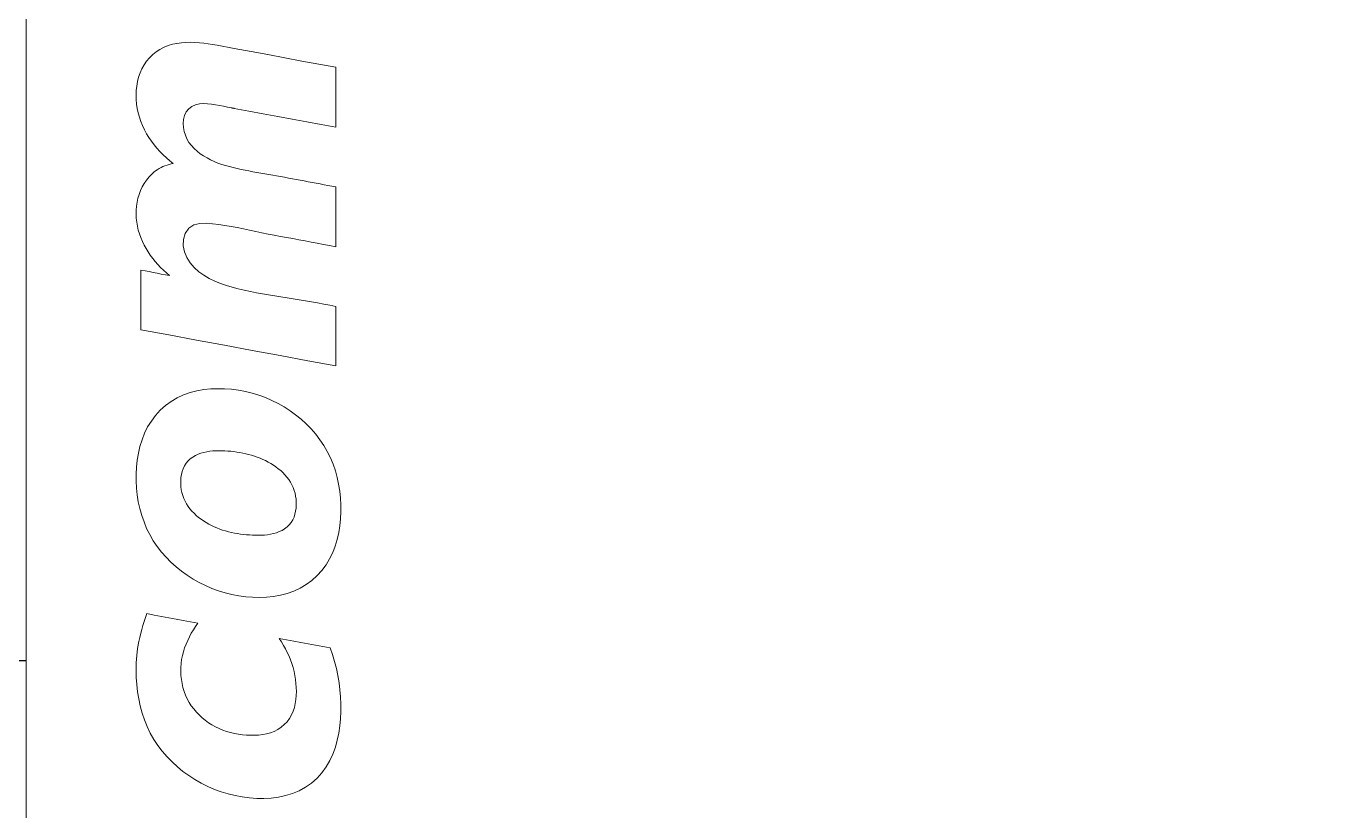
# Model space of a CAD drawing. Header units: millimetres. Extents: x 37984 to 70752, y 14140 to 37584.
# Drawn here: x 45921.04 to 45932.95, y 32610.54 to 32617.67 of the extents above; entities that cross this region are included whole.
import ezdxf

# ---------------------------------------------------------------- set-up
doc = ezdxf.new("R2010")
doc.units = ezdxf.units.MM
doc.set_wipeout_variables(frame=1)
doc.layers.add('000-PI-Oprema', color=30, linetype='Continuous', lineweight=5)
doc.layers.add('004-PI-DIN Šina', color=3, linetype='Continuous')

# ---------------------------------------------------------------- blocks, each defined once
blk = doc.blocks.new('*U1044')
at = {"layer": '004-PI-DIN Šina'}
blk.add_lwpolyline([(0, -12.5), (290, -12.5)], dxfattribs=at)
blk = doc.blocks.new('F60-47290126')
blk.add_wipeout([(46615.131, 36167.854), (46650.831, 36167.854), (46650.831, 36078.354), (46615.131, 36078.354)]).dxf.layer = '000-PI-Oprema'
at = {"layer": '000-PI-Oprema'}
for p, q in [((46615.131, 36101.825), (46615.131, 36144.384)), ((46616.282, 36116.117), (46616.314, 36116.142)), ((46616.314, 36116.142), (46616.348, 36116.164)), ((46616.348, 36116.164), (46616.385, 36116.183)), ((46616.385, 36116.183), (46616.423, 36116.198)), ((46616.423, 36116.198), (46616.462, 36116.21)), ((46616.462, 36116.21), (46616.502, 36116.219)), ((46616.502, 36116.219), (46616.543, 36116.225)), ((46616.543, 36116.225), (46616.583, 36116.228)), ((46616.583, 36116.228), (46616.624, 36116.229)), ((46616.624, 36116.229), (46616.665, 36116.228)), ((46616.665, 36116.228), (46616.706, 36116.225)), ((46616.706, 36116.225), (46616.746, 36116.22)), ((46616.746, 36116.22), (46616.787, 36116.215)), ((46616.787, 36116.215), (46616.827, 36116.209)), ((46616.827, 36116.209), (46616.868, 36116.202)), ((46616.868, 36116.202), (46617.022, 36116.173)), ((46616.868, 36116.202), (46616.868, 36116.202)), ((46617.022, 36116.173), (46617.176, 36116.144)), ((46617.176, 36116.144), (46617.33, 36116.116)), ((46616.183, 36115.987), (46616.203, 36116.023)), ((46616.203, 36116.023), (46616.226, 36116.057)), ((46616.226, 36116.057), (46616.252, 36116.088)), ((46616.252, 36116.088), (46616.282, 36116.117)), ((46617.33, 36116.116), (46617.485, 36116.087)), ((46617.485, 36116.087), (46617.639, 36116.058)), ((46617.639, 36116.058), (46617.793, 36116.03)), ((46617.793, 36116.03), (46617.947, 36116.001)), ((46616.144, 36115.871), (46616.154, 36115.911)), ((46616.154, 36115.911), (46616.167, 36115.95)), ((46616.167, 36115.95), (46616.183, 36115.987)), ((46617.947, 36116.001), (46617.947, 36115.923)), ((46617.947, 36116.001), (46617.947, 36116.001)), ((46617.947, 36115.923), (46617.947, 36115.845)), ((46616.132, 36115.749), (46616.133, 36115.79)), ((46616.133, 36115.79), (46616.137, 36115.83)), ((46616.137, 36115.83), (46616.144, 36115.871)), ((46617.947, 36115.845), (46617.947, 36115.768)), ((46616.133, 36115.708), (46616.132, 36115.749)), ((46616.136, 36115.667), (46616.133, 36115.708)), ((46616.142, 36115.626), (46616.136, 36115.667)), ((46616.708, 36115.668), (46616.672, 36115.66)), ((46616.745, 36115.671), (46616.708, 36115.668)), ((46616.781, 36115.669), (46616.745, 36115.671)), ((46616.818, 36115.665), (46616.781, 36115.669)), ((46616.854, 36115.66), (46616.818, 36115.665)), ((46617.947, 36115.768), (46617.947, 36115.69)), ((46617.947, 36115.69), (46617.947, 36115.612)), ((46616.15, 36115.587), (46616.142, 36115.626)), ((46616.161, 36115.547), (46616.15, 36115.587)), ((46616.174, 36115.508), (46616.161, 36115.547)), ((46616.57, 36115.562), (46616.561, 36115.526)), ((46616.586, 36115.595), (46616.57, 36115.562)), ((46616.61, 36115.623), (46616.586, 36115.595)), ((46616.639, 36115.645), (46616.61, 36115.623)), ((46616.672, 36115.66), (46616.639, 36115.645)), ((46616.891, 36115.653), (46616.854, 36115.66)), ((46616.927, 36115.646), (46616.891, 36115.653)), ((46616.963, 36115.639), (46616.927, 36115.646)), ((46616.999, 36115.631), (46616.963, 36115.639)), ((46617.003, 36115.631), (46616.999, 36115.631)), ((46616.999, 36115.631), (46616.999, 36115.631)), ((46617.006, 36115.63), (46617.003, 36115.631)), ((46617.009, 36115.629), (46617.006, 36115.63)), ((46617.013, 36115.629), (46617.009, 36115.629)), ((46617.016, 36115.628), (46617.013, 36115.629)), ((46617.019, 36115.628), (46617.016, 36115.628)), ((46617.023, 36115.627), (46617.019, 36115.628)), ((46617.155, 36115.602), (46617.023, 36115.627)), ((46617.023, 36115.627), (46617.023, 36115.627)), ((46617.287, 36115.578), (46617.155, 36115.602)), ((46617.419, 36115.554), (46617.287, 36115.578)), ((46617.551, 36115.529), (46617.419, 36115.554)), ((46617.947, 36115.612), (46617.947, 36115.534)), ((46616.189, 36115.47), (46616.174, 36115.508)), ((46616.206, 36115.433), (46616.189, 36115.47)), ((46616.226, 36115.397), (46616.206, 36115.433)), ((46616.561, 36115.526), (46616.559, 36115.49)), ((46616.559, 36115.49), (46616.562, 36115.453)), ((46616.562, 36115.453), (46616.568, 36115.417)), ((46617.683, 36115.505), (46617.551, 36115.529)), ((46617.815, 36115.481), (46617.683, 36115.505)), ((46617.947, 36115.456), (46617.815, 36115.481)), ((46617.947, 36115.534), (46617.947, 36115.456)), ((46617.947, 36115.456), (46617.947, 36115.456)), ((46616.247, 36115.362), (46616.226, 36115.397)), ((46616.27, 36115.329), (46616.247, 36115.362)), ((46616.294, 36115.296), (46616.27, 36115.329)), ((46616.568, 36115.417), (46616.579, 36115.382)), ((46616.579, 36115.382), (46616.593, 36115.349)), ((46616.593, 36115.349), (46616.612, 36115.317)), ((46616.612, 36115.317), (46616.634, 36115.288)), ((46616.32, 36115.265), (46616.294, 36115.296)), ((46616.348, 36115.235), (46616.32, 36115.265)), ((46616.377, 36115.206), (46616.348, 36115.235)), ((46616.406, 36115.178), (46616.377, 36115.206)), ((46616.634, 36115.288), (46616.659, 36115.261)), ((46616.659, 36115.261), (46616.686, 36115.237)), ((46616.686, 36115.237), (46616.715, 36115.214)), ((46616.715, 36115.214), (46616.745, 36115.194)), ((46616.745, 36115.194), (46616.776, 36115.176)), ((46616.308, 36115.058), (46616.324, 36115.069)), ((46616.324, 36115.069), (46616.341, 36115.079)), ((46616.341, 36115.079), (46616.358, 36115.089)), ((46616.358, 36115.089), (46616.375, 36115.097)), ((46616.375, 36115.097), (46616.393, 36115.105)), ((46616.393, 36115.105), (46616.412, 36115.112)), ((46616.437, 36115.151), (46616.406, 36115.178)), ((46616.412, 36115.112), (46616.431, 36115.117)), ((46616.431, 36115.117), (46616.45, 36115.122)), ((46616.469, 36115.126), (46616.437, 36115.151)), ((46616.45, 36115.122), (46616.469, 36115.126)), ((46616.469, 36115.126), (46616.469, 36115.126)), ((46616.776, 36115.176), (46616.808, 36115.159)), ((46616.808, 36115.159), (46616.841, 36115.144)), ((46616.841, 36115.144), (46616.875, 36115.13)), ((46616.875, 36115.13), (46616.91, 36115.118)), ((46616.91, 36115.118), (46616.944, 36115.107)), ((46616.944, 36115.107), (46616.979, 36115.097)), ((46616.979, 36115.097), (46617.015, 36115.088)), ((46617.015, 36115.088), (46617.05, 36115.08)), ((46617.05, 36115.08), (46617.086, 36115.072)), ((46617.086, 36115.072), (46617.122, 36115.065)), ((46617.122, 36115.065), (46617.157, 36115.058)), ((46616.205, 36114.945), (46616.226, 36114.975)), ((46616.226, 36114.975), (46616.238, 36114.99)), ((46616.226, 36114.975), (46616.226, 36114.975)), ((46616.238, 36114.99), (46616.251, 36115.005)), ((46616.251, 36115.005), (46616.264, 36115.02)), ((46616.264, 36115.02), (46616.278, 36115.033)), ((46616.278, 36115.033), (46616.293, 36115.046)), ((46616.293, 36115.046), (46616.308, 36115.058)), ((46617.157, 36115.058), (46617.193, 36115.051)), ((46617.193, 36115.051), (46617.229, 36115.044)), ((46617.229, 36115.044), (46617.265, 36115.038)), ((46617.265, 36115.038), (46617.301, 36115.032)), ((46617.301, 36115.032), (46617.337, 36115.026)), ((46617.337, 36115.026), (46617.373, 36115.019)), ((46617.373, 36115.019), (46617.409, 36115.013)), ((46617.409, 36115.013), (46617.445, 36115.007)), ((46617.445, 36115.007), (46617.481, 36115)), ((46617.481, 36115), (46617.517, 36114.993)), ((46617.517, 36114.993), (46617.553, 36114.987)), ((46617.553, 36114.987), (46617.588, 36114.98)), ((46617.588, 36114.98), (46617.624, 36114.973)), ((46617.624, 36114.973), (46617.66, 36114.967)), ((46617.66, 36114.967), (46617.696, 36114.96)), ((46617.696, 36114.96), (46617.732, 36114.953)), ((46617.732, 36114.953), (46617.768, 36114.947)), ((46617.768, 36114.947), (46617.804, 36114.94)), ((46616.148, 36114.81), (46616.158, 36114.845)), ((46616.158, 36114.845), (46616.171, 36114.88)), ((46616.171, 36114.88), (46616.187, 36114.913)), ((46616.187, 36114.913), (46616.205, 36114.945)), ((46617.804, 36114.94), (46617.84, 36114.933)), ((46617.84, 36114.933), (46617.875, 36114.926)), ((46617.875, 36114.926), (46617.911, 36114.92)), ((46617.911, 36114.92), (46617.947, 36114.913)), ((46617.947, 36114.913), (46617.947, 36114.835)), ((46617.947, 36114.913), (46617.947, 36114.913)), ((46617.947, 36114.835), (46617.947, 36114.757)), ((46616.132, 36114.702), (46616.135, 36114.738)), ((46616.135, 36114.738), (46616.14, 36114.774)), ((46616.14, 36114.774), (46616.148, 36114.81)), ((46617.947, 36114.757), (46617.947, 36114.68)), ((46616.132, 36114.665), (46616.132, 36114.702)), ((46616.133, 36114.628), (46616.132, 36114.665)), ((46616.137, 36114.592), (46616.133, 36114.628)), ((46616.143, 36114.556), (46616.137, 36114.592)), ((46617.947, 36114.68), (46617.947, 36114.602)), ((46617.947, 36114.602), (46617.947, 36114.524)), ((46616.151, 36114.52), (46616.143, 36114.556)), ((46616.162, 36114.485), (46616.151, 36114.52)), ((46616.174, 36114.451), (46616.162, 36114.485)), ((46616.576, 36114.49), (46616.561, 36114.435)), ((46616.609, 36114.536), (46616.576, 36114.49)), ((46616.657, 36114.567), (46616.609, 36114.536)), ((46616.712, 36114.581), (46616.657, 36114.567)), ((46616.769, 36114.582), (46616.712, 36114.581)), ((46616.826, 36114.577), (46616.769, 36114.582)), ((46616.882, 36114.57), (46616.826, 36114.577)), ((46616.939, 36114.562), (46616.882, 36114.57)), ((46616.995, 36114.552), (46616.939, 36114.562)), ((46617.051, 36114.542), (46616.995, 36114.552)), ((46617.107, 36114.531), (46617.051, 36114.542)), ((46617.163, 36114.519), (46617.107, 36114.531)), ((46617.219, 36114.507), (46617.163, 36114.519)), ((46617.275, 36114.496), (46617.219, 36114.507)), ((46617.331, 36114.484), (46617.275, 36114.496)), ((46617.387, 36114.474), (46617.331, 36114.484)), ((46617.443, 36114.463), (46617.387, 36114.474)), ((46617.947, 36114.524), (46617.947, 36114.446)), ((46616.188, 36114.417), (46616.174, 36114.451)), ((46616.204, 36114.384), (46616.188, 36114.417)), ((46616.221, 36114.352), (46616.204, 36114.384)), ((46616.24, 36114.321), (46616.221, 36114.352)), ((46616.561, 36114.435), (46616.56, 36114.378)), ((46616.56, 36114.378), (46616.571, 36114.322)), ((46617.499, 36114.453), (46617.443, 36114.463)), ((46617.555, 36114.442), (46617.499, 36114.453)), ((46617.611, 36114.432), (46617.555, 36114.442)), ((46617.667, 36114.421), (46617.611, 36114.432)), ((46617.723, 36114.411), (46617.667, 36114.421)), ((46617.779, 36114.4), (46617.723, 36114.411)), ((46617.835, 36114.39), (46617.779, 36114.4)), ((46617.891, 36114.379), (46617.835, 36114.39)), ((46617.947, 36114.369), (46617.891, 36114.379)), ((46617.947, 36114.446), (46617.947, 36114.369)), ((46617.947, 36114.369), (46617.947, 36114.369)), ((46616.26, 36114.291), (46616.24, 36114.321)), ((46616.282, 36114.262), (46616.26, 36114.291)), ((46616.305, 36114.234), (46616.282, 36114.262)), ((46616.329, 36114.207), (46616.305, 36114.234)), ((46616.571, 36114.322), (46616.592, 36114.27)), ((46616.592, 36114.27), (46616.622, 36114.222)), ((46616.175, 36114.156), (46616.212, 36114.149)), ((46616.175, 36114.078), (46616.175, 36114.156)), ((46616.175, 36114.156), (46616.175, 36114.156)), ((46616.212, 36114.149), (46616.249, 36114.142)), ((46616.249, 36114.142), (46616.286, 36114.134)), ((46616.286, 36114.134), (46616.323, 36114.127)), ((46616.323, 36114.127), (46616.36, 36114.12)), ((46616.354, 36114.18), (46616.329, 36114.207)), ((46616.38, 36114.154), (46616.354, 36114.18)), ((46616.36, 36114.12), (46616.397, 36114.113)), ((46616.407, 36114.13), (46616.38, 36114.154)), ((46616.397, 36114.113), (46616.434, 36114.106)), ((46616.434, 36114.106), (46616.407, 36114.13)), ((46616.622, 36114.222), (46616.659, 36114.179)), ((46616.659, 36114.179), (46616.702, 36114.141)), ((46616.702, 36114.141), (46616.747, 36114.109)), ((46616.175, 36114.001), (46616.175, 36114.078)), ((46616.175, 36113.923), (46616.175, 36114.001)), ((46616.434, 36114.106), (46616.434, 36114.106)), ((46616.747, 36114.109), (46616.796, 36114.08)), ((46616.796, 36114.08), (46616.847, 36114.055)), ((46616.847, 36114.055), (46616.9, 36114.034)), ((46616.9, 36114.034), (46616.953, 36114.016)), ((46616.953, 36114.016), (46617.006, 36114)), ((46617.006, 36114), (46617.06, 36113.985)), ((46616.175, 36113.845), (46616.175, 36113.923)), ((46617.06, 36113.985), (46617.115, 36113.972)), ((46617.115, 36113.972), (46617.17, 36113.96)), ((46617.17, 36113.96), (46617.225, 36113.949)), ((46617.225, 36113.949), (46617.28, 36113.939)), ((46617.28, 36113.939), (46617.336, 36113.93)), ((46617.336, 36113.93), (46617.392, 36113.921)), ((46617.392, 36113.921), (46617.448, 36113.912)), ((46617.448, 36113.912), (46617.504, 36113.904)), ((46617.504, 36113.904), (46617.559, 36113.895)), ((46617.559, 36113.895), (46617.615, 36113.886)), ((46617.615, 36113.886), (46617.671, 36113.877)), ((46617.671, 36113.877), (46617.726, 36113.867)), ((46616.175, 36113.768), (46616.175, 36113.845)), ((46616.175, 36113.69), (46616.175, 36113.768)), ((46617.726, 36113.867), (46617.781, 36113.857)), ((46617.781, 36113.857), (46617.837, 36113.846)), ((46617.837, 36113.846), (46617.892, 36113.836)), ((46617.892, 36113.836), (46617.947, 36113.825)), ((46617.947, 36113.825), (46617.947, 36113.748)), ((46617.947, 36113.825), (46617.947, 36113.825)), ((46616.175, 36113.613), (46616.175, 36113.69)), ((46617.947, 36113.748), (46617.947, 36113.671)), ((46617.947, 36113.671), (46617.947, 36113.593)), ((46616.428, 36113.566), (46616.175, 36113.613)), ((46616.175, 36113.613), (46616.175, 36113.613)), ((46616.681, 36113.519), (46616.428, 36113.566)), ((46616.934, 36113.472), (46616.681, 36113.519)), ((46617.947, 36113.593), (46617.947, 36113.516)), ((46617.187, 36113.425), (46616.934, 36113.472)), ((46617.441, 36113.378), (46617.187, 36113.425)), ((46617.947, 36113.516), (46617.947, 36113.438)), ((46617.947, 36113.438), (46617.947, 36113.361)), ((46617.694, 36113.331), (46617.441, 36113.378)), ((46617.947, 36113.284), (46617.694, 36113.331)), ((46617.947, 36113.361), (46617.947, 36113.284)), ((46617.947, 36113.284), (46617.947, 36113.284)), ((46616.562, 36113.02), (46616.622, 36113.041)), ((46616.622, 36113.041), (46616.684, 36113.057)), ((46616.684, 36113.057), (46616.746, 36113.068)), ((46616.746, 36113.068), (46616.81, 36113.075)), ((46616.81, 36113.075), (46616.873, 36113.077)), ((46616.873, 36113.077), (46616.936, 36113.076)), ((46616.936, 36113.076), (46617, 36113.071)), ((46617, 36113.071), (46617.063, 36113.063)), ((46617.063, 36113.063), (46617.125, 36113.051)), ((46617.125, 36113.051), (46617.187, 36113.036)), ((46616.351, 36112.88), (46616.399, 36112.923)), ((46616.399, 36112.923), (46616.45, 36112.96)), ((46616.45, 36112.96), (46616.505, 36112.993)), ((46616.505, 36112.993), (46616.562, 36113.02)), ((46617.187, 36113.036), (46617.248, 36113.017)), ((46617.248, 36113.017), (46617.307, 36112.996)), ((46617.307, 36112.996), (46617.365, 36112.97)), ((46617.365, 36112.97), (46617.422, 36112.942)), ((46617.422, 36112.942), (46617.477, 36112.911)), ((46616.27, 36112.782), (46616.308, 36112.833)), ((46616.308, 36112.833), (46616.351, 36112.88)), ((46617.477, 36112.911), (46617.531, 36112.876)), ((46617.531, 36112.876), (46617.582, 36112.839)), ((46617.582, 36112.839), (46617.631, 36112.799)), ((46616.208, 36112.672), (46616.236, 36112.729)), ((46616.236, 36112.729), (46616.27, 36112.782)), ((46617.631, 36112.799), (46617.678, 36112.757)), ((46617.678, 36112.757), (46617.723, 36112.711)), ((46617.723, 36112.711), (46617.764, 36112.664)), ((46616.166, 36112.552), (46616.185, 36112.613)), ((46616.185, 36112.613), (46616.208, 36112.672)), ((46617.764, 36112.664), (46617.803, 36112.613)), ((46617.803, 36112.613), (46617.838, 36112.561)), ((46616.141, 36112.427), (46616.152, 36112.49)), ((46616.152, 36112.49), (46616.166, 36112.552)), ((46616.646, 36112.454), (46616.624, 36112.438)), ((46616.67, 36112.469), (46616.646, 36112.454)), ((46616.694, 36112.48), (46616.67, 36112.469)), ((46616.72, 36112.49), (46616.694, 36112.48)), ((46616.746, 36112.497), (46616.72, 36112.49)), ((46616.773, 36112.503), (46616.746, 36112.497)), ((46616.801, 36112.507), (46616.773, 36112.503)), ((46616.828, 36112.51), (46616.801, 36112.507)), ((46616.855, 36112.511), (46616.828, 36112.51)), ((46616.883, 36112.512), (46616.855, 36112.511)), ((46616.91, 36112.512), (46616.883, 36112.512)), ((46616.938, 36112.511), (46616.91, 36112.512)), ((46616.965, 36112.509), (46616.938, 36112.511)), ((46616.993, 36112.507), (46616.965, 36112.509)), ((46617.02, 36112.504), (46616.993, 36112.507)), ((46617.047, 36112.5), (46617.02, 36112.504)), ((46617.074, 36112.496), (46617.047, 36112.5)), ((46617.101, 36112.491), (46617.074, 36112.496)), ((46617.128, 36112.485), (46617.101, 36112.491)), ((46617.154, 36112.479), (46617.128, 36112.485)), ((46617.181, 36112.472), (46617.154, 36112.479)), ((46617.207, 36112.463), (46617.181, 36112.472)), ((46617.233, 36112.454), (46617.207, 36112.463)), ((46617.259, 36112.445), (46617.233, 36112.454)), ((46617.284, 36112.434), (46617.259, 36112.445)), ((46617.838, 36112.561), (46617.87, 36112.506)), ((46617.87, 36112.506), (46617.898, 36112.448)), ((46617.898, 36112.448), (46617.898, 36112.448)), ((46617.898, 36112.448), (46617.922, 36112.39)), ((46616.132, 36112.3), (46616.135, 36112.364)), ((46616.135, 36112.364), (46616.141, 36112.427)), ((46616.559, 36112.349), (46616.55, 36112.323)), ((46616.571, 36112.374), (46616.559, 36112.349)), ((46616.586, 36112.398), (46616.571, 36112.374)), ((46616.604, 36112.419), (46616.586, 36112.398)), ((46616.624, 36112.438), (46616.604, 36112.419)), ((46616.624, 36112.438), (46616.624, 36112.438)), ((46617.309, 36112.422), (46617.284, 36112.434)), ((46617.333, 36112.409), (46617.309, 36112.422)), ((46617.357, 36112.396), (46617.333, 36112.409)), ((46617.38, 36112.381), (46617.357, 36112.396)), ((46617.402, 36112.366), (46617.38, 36112.381)), ((46617.424, 36112.349), (46617.402, 36112.366)), ((46617.446, 36112.331), (46617.424, 36112.349)), ((46617.466, 36112.313), (46617.446, 36112.331)), ((46617.922, 36112.39), (46617.943, 36112.33)), ((46617.943, 36112.33), (46617.959, 36112.269)), ((46616.132, 36112.237), (46616.132, 36112.3)), ((46616.135, 36112.173), (46616.132, 36112.237)), ((46616.539, 36112.269), (46616.537, 36112.241)), ((46616.537, 36112.241), (46616.537, 36112.213)), ((46616.537, 36112.213), (46616.539, 36112.186)), ((46616.543, 36112.296), (46616.539, 36112.269)), ((46616.55, 36112.323), (46616.543, 36112.296)), ((46617.485, 36112.293), (46617.466, 36112.313)), ((46617.503, 36112.272), (46617.485, 36112.293)), ((46617.519, 36112.25), (46617.503, 36112.272)), ((46617.535, 36112.227), (46617.519, 36112.25)), ((46617.548, 36112.203), (46617.535, 36112.227)), ((46617.959, 36112.269), (46617.973, 36112.208)), ((46617.973, 36112.208), (46617.983, 36112.145)), ((46616.142, 36112.11), (46616.135, 36112.173)), ((46616.151, 36112.048), (46616.142, 36112.11)), ((46616.539, 36112.186), (46616.542, 36112.158)), ((46616.542, 36112.158), (46616.548, 36112.131)), ((46616.548, 36112.131), (46616.555, 36112.104)), ((46616.555, 36112.104), (46616.565, 36112.078)), ((46617.56, 36112.178), (46617.548, 36112.203)), ((46617.569, 36112.152), (46617.56, 36112.178)), ((46617.577, 36112.126), (46617.569, 36112.152)), ((46617.582, 36112.099), (46617.577, 36112.126)), ((46617.586, 36112.072), (46617.582, 36112.099)), ((46617.983, 36112.145), (46617.989, 36112.082)), ((46616.165, 36111.986), (46616.151, 36112.048)), ((46616.182, 36111.924), (46616.165, 36111.986)), ((46616.565, 36112.078), (46616.576, 36112.053)), ((46616.576, 36112.053), (46616.589, 36112.029)), ((46616.589, 36112.029), (46616.604, 36112.006)), ((46616.604, 36112.006), (46616.621, 36111.983)), ((46616.621, 36111.983), (46616.639, 36111.962)), ((46617.582, 36111.962), (46617.586, 36111.989)), ((46617.588, 36112.044), (46617.586, 36112.072)), ((46617.586, 36111.989), (46617.588, 36112.017)), ((46617.588, 36112.017), (46617.588, 36112.044)), ((46617.989, 36112.082), (46617.993, 36112.019)), ((46617.993, 36112.019), (46617.993, 36111.956)), ((46616.203, 36111.864), (46616.182, 36111.924)), ((46616.227, 36111.806), (46616.203, 36111.864)), ((46616.639, 36111.962), (46616.658, 36111.943)), ((46616.658, 36111.943), (46616.678, 36111.924)), ((46616.678, 36111.924), (46616.699, 36111.906)), ((46616.699, 36111.906), (46616.722, 36111.889)), ((46616.722, 36111.889), (46616.744, 36111.874)), ((46616.744, 36111.874), (46616.768, 36111.859)), ((46616.768, 36111.859), (46616.792, 36111.845)), ((46617.524, 36111.839), (46617.541, 36111.86)), ((46617.541, 36111.86), (46617.555, 36111.884)), ((46617.555, 36111.884), (46617.567, 36111.909)), ((46617.567, 36111.909), (46617.576, 36111.935)), ((46617.576, 36111.935), (46617.582, 36111.962)), ((46617.99, 36111.893), (46617.984, 36111.83)), ((46617.993, 36111.956), (46617.99, 36111.893)), ((46616.227, 36111.806), (46616.227, 36111.806)), ((46616.255, 36111.749), (46616.227, 36111.806)), ((46616.287, 36111.693), (46616.255, 36111.749)), ((46616.792, 36111.845), (46616.816, 36111.832)), ((46616.816, 36111.832), (46616.841, 36111.821)), ((46616.841, 36111.821), (46616.866, 36111.81)), ((46616.866, 36111.81), (46616.892, 36111.8)), ((46616.892, 36111.8), (46616.918, 36111.791)), ((46616.918, 36111.791), (46616.944, 36111.783)), ((46616.944, 36111.783), (46616.971, 36111.775)), ((46616.971, 36111.775), (46616.998, 36111.769)), ((46616.998, 36111.769), (46617.025, 36111.763)), ((46617.025, 36111.763), (46617.052, 36111.758)), ((46617.052, 36111.758), (46617.079, 36111.754)), ((46617.079, 36111.754), (46617.107, 36111.751)), ((46617.107, 36111.751), (46617.134, 36111.748)), ((46617.134, 36111.748), (46617.162, 36111.746)), ((46617.162, 36111.746), (46617.189, 36111.744)), ((46617.189, 36111.744), (46617.217, 36111.744)), ((46617.217, 36111.744), (46617.245, 36111.743)), ((46617.245, 36111.743), (46617.272, 36111.744)), ((46617.245, 36111.743), (46617.245, 36111.743)), ((46617.272, 36111.744), (46617.3, 36111.745)), ((46617.3, 36111.745), (46617.327, 36111.748)), ((46617.327, 36111.748), (46617.354, 36111.753)), ((46617.354, 36111.753), (46617.381, 36111.759)), ((46617.381, 36111.759), (46617.408, 36111.766)), ((46617.408, 36111.766), (46617.433, 36111.776)), ((46617.433, 36111.776), (46617.458, 36111.788)), ((46617.458, 36111.788), (46617.482, 36111.803)), ((46617.482, 36111.803), (46617.504, 36111.82)), ((46617.504, 36111.82), (46617.524, 36111.839)), ((46617.974, 36111.767), (46617.961, 36111.705)), ((46617.984, 36111.83), (46617.974, 36111.767)), ((46616.322, 36111.641), (46616.287, 36111.693)), ((46616.361, 36111.59), (46616.322, 36111.641)), ((46617.942, 36111.645), (46617.919, 36111.586)), ((46617.961, 36111.705), (46617.942, 36111.645)), ((46616.403, 36111.543), (46616.361, 36111.59)), ((46616.447, 36111.497), (46616.403, 36111.543)), ((46616.494, 36111.455), (46616.447, 36111.497)), ((46617.891, 36111.529), (46617.858, 36111.474)), ((46617.919, 36111.586), (46617.891, 36111.529)), ((46616.544, 36111.416), (46616.494, 36111.455)), ((46616.596, 36111.379), (46616.544, 36111.416)), ((46616.649, 36111.345), (46616.596, 36111.379)), ((46617.777, 36111.376), (46617.729, 36111.333)), ((46617.819, 36111.423), (46617.777, 36111.376)), ((46617.858, 36111.474), (46617.819, 36111.423)), ((46616.705, 36111.313), (46616.649, 36111.345)), ((46616.761, 36111.285), (46616.705, 36111.313)), ((46616.82, 36111.26), (46616.761, 36111.285)), ((46616.879, 36111.238), (46616.82, 36111.26)), ((46617.624, 36111.263), (46617.566, 36111.236)), ((46617.678, 36111.295), (46617.624, 36111.263)), ((46617.729, 36111.333), (46617.678, 36111.295)), ((46616.94, 36111.219), (46616.879, 36111.238)), ((46617.002, 36111.204), (46616.94, 36111.219)), ((46617.064, 36111.192), (46617.002, 36111.204)), ((46617.128, 36111.184), (46617.064, 36111.192)), ((46617.191, 36111.179), (46617.128, 36111.184)), ((46617.255, 36111.177), (46617.191, 36111.179)), ((46617.318, 36111.18), (46617.255, 36111.177)), ((46617.382, 36111.187), (46617.318, 36111.18)), ((46617.444, 36111.198), (46617.382, 36111.187)), ((46617.506, 36111.214), (46617.444, 36111.198)), ((46617.566, 36111.236), (46617.506, 36111.214)), ((46616.217, 36110.994), (46616.23, 36111.03)), ((46616.23, 36111.03), (46616.296, 36111.017)), ((46616.23, 36111.03), (46616.23, 36111.03)), ((46616.296, 36111.017), (46616.362, 36111.005)), ((46616.182, 36110.887), (46616.193, 36110.923)), ((46616.193, 36110.923), (46616.204, 36110.959)), ((46616.204, 36110.959), (46616.217, 36110.994)), ((46616.362, 36111.005), (46616.428, 36110.993)), ((46616.428, 36110.993), (46616.494, 36110.98)), ((46616.494, 36110.98), (46616.56, 36110.968)), ((46616.56, 36110.968), (46616.626, 36110.956)), ((46616.626, 36110.956), (46616.692, 36110.944)), ((46616.671, 36110.913), (46616.652, 36110.882)), ((46616.692, 36110.944), (46616.671, 36110.913)), ((46616.692, 36110.944), (46616.692, 36110.944)), ((46616.145, 36110.713), (46616.157, 36110.777)), ((46616.157, 36110.777), (46616.164, 36110.814)), ((46616.157, 36110.777), (46616.157, 36110.777)), ((46616.164, 36110.814), (46616.173, 36110.851)), ((46616.173, 36110.851), (46616.182, 36110.887)), ((46616.6, 36110.786), (46616.585, 36110.752)), ((46616.616, 36110.819), (46616.6, 36110.786)), ((46616.633, 36110.851), (46616.616, 36110.819)), ((46616.652, 36110.882), (46616.633, 36110.851)), ((46617.432, 36110.803), (46617.498, 36110.791)), ((46617.452, 36110.773), (46617.432, 36110.803)), ((46617.432, 36110.803), (46617.432, 36110.803)), ((46617.498, 36110.791), (46617.564, 36110.779)), ((46617.564, 36110.779), (46617.63, 36110.768)), ((46616.138, 36110.648), (46616.145, 36110.713)), ((46616.561, 36110.683), (46616.552, 36110.648)), ((46616.572, 36110.718), (46616.561, 36110.683)), ((46616.585, 36110.752), (46616.572, 36110.718)), ((46617.472, 36110.741), (46617.452, 36110.773)), ((46617.49, 36110.709), (46617.472, 36110.741)), ((46617.506, 36110.677), (46617.49, 36110.709)), ((46617.522, 36110.643), (46617.506, 36110.677)), ((46617.63, 36110.768), (46617.697, 36110.756)), ((46617.697, 36110.756), (46617.763, 36110.744)), ((46617.763, 36110.744), (46617.829, 36110.732)), ((46617.829, 36110.732), (46617.895, 36110.72)), ((46617.895, 36110.72), (46617.917, 36110.658)), ((46617.895, 36110.72), (46617.895, 36110.72)), ((46617.917, 36110.658), (46617.936, 36110.595)), ((46616.131, 36110.516), (46616.133, 36110.582)), ((46616.133, 36110.582), (46616.138, 36110.648)), ((46616.54, 36110.576), (46616.537, 36110.539)), ((46616.537, 36110.539), (46616.537, 36110.503)), ((46616.545, 36110.612), (46616.54, 36110.576)), ((46616.552, 36110.648), (46616.545, 36110.612)), ((46617.535, 36110.609), (46617.522, 36110.643)), ((46617.548, 36110.575), (46617.535, 36110.609)), ((46617.558, 36110.54), (46617.548, 36110.575)), ((46617.567, 36110.504), (46617.558, 36110.54)), ((46617.936, 36110.595), (46617.952, 36110.531)), ((46616.132, 36110.45), (46616.131, 36110.516)), ((46616.137, 36110.384), (46616.132, 36110.45)), ((46616.537, 36110.503), (46616.539, 36110.466)), ((46616.539, 36110.466), (46616.543, 36110.43)), ((46616.543, 36110.43), (46616.549, 36110.394)), ((46617.575, 36110.468), (46617.567, 36110.504)), ((46617.581, 36110.432), (46617.575, 36110.468)), ((46617.585, 36110.396), (46617.581, 36110.432)), ((46617.952, 36110.531), (46617.966, 36110.467)), ((46617.966, 36110.467), (46617.977, 36110.402)), ((46616.144, 36110.319), (46616.137, 36110.384)), ((46616.155, 36110.254), (46616.144, 36110.319)), ((46616.549, 36110.394), (46616.557, 36110.358)), ((46616.557, 36110.358), (46616.568, 36110.323)), ((46616.568, 36110.323), (46616.581, 36110.289)), ((46617.588, 36110.359), (46617.585, 36110.396)), ((46617.587, 36110.286), (46617.589, 36110.322)), ((46617.589, 36110.322), (46617.588, 36110.359)), ((46617.977, 36110.402), (46617.985, 36110.337)), ((46617.985, 36110.337), (46617.99, 36110.272)), ((46616.168, 36110.19), (46616.155, 36110.254)), ((46616.185, 36110.126), (46616.168, 36110.19)), ((46616.581, 36110.289), (46616.596, 36110.255)), ((46616.596, 36110.255), (46616.614, 36110.223)), ((46616.614, 36110.223), (46616.633, 36110.192)), ((46616.633, 36110.192), (46616.655, 36110.163)), ((46617.57, 36110.177), (46617.579, 36110.213)), ((46617.579, 36110.213), (46617.584, 36110.249)), ((46617.584, 36110.249), (46617.587, 36110.286)), ((46617.99, 36110.272), (46617.993, 36110.206)), ((46617.993, 36110.206), (46617.993, 36110.14)), ((46616.207, 36110.064), (46616.185, 36110.126)), ((46616.232, 36110.003), (46616.207, 36110.064)), ((46616.655, 36110.163), (46616.679, 36110.135)), ((46616.679, 36110.135), (46616.704, 36110.108)), ((46616.704, 36110.108), (46616.731, 36110.083)), ((46616.731, 36110.083), (46616.76, 36110.06)), ((46617.504, 36110.047), (46617.526, 36110.077)), ((46617.526, 36110.077), (46617.544, 36110.109)), ((46617.544, 36110.109), (46617.559, 36110.142)), ((46617.559, 36110.142), (46617.57, 36110.177)), ((46617.99, 36110.074), (46617.984, 36110.008)), ((46617.993, 36110.14), (46617.99, 36110.074)), ((46616.26, 36109.943), (46616.232, 36110.003)), ((46616.76, 36110.06), (46616.789, 36110.038)), ((46616.789, 36110.038), (46616.82, 36110.019)), ((46616.82, 36110.019), (46616.852, 36110.001)), ((46616.852, 36110.001), (46616.886, 36109.985)), ((46616.886, 36109.985), (46616.92, 36109.971)), ((46616.92, 36109.971), (46616.954, 36109.959)), ((46616.954, 36109.959), (46616.99, 36109.949)), ((46616.99, 36109.949), (46617.025, 36109.94)), ((46617.318, 36109.936), (46617.353, 36109.946)), ((46617.353, 36109.946), (46617.388, 36109.959)), ((46617.388, 36109.959), (46617.42, 36109.976)), ((46617.42, 36109.976), (46617.451, 36109.997)), ((46617.451, 36109.997), (46617.479, 36110.02)), ((46617.479, 36110.02), (46617.504, 36110.047)), ((46617.984, 36110.008), (46617.974, 36109.943)), ((46616.293, 36109.886), (46616.26, 36109.943)), ((46616.329, 36109.831), (46616.293, 36109.886)), ((46616.369, 36109.779), (46616.329, 36109.831)), ((46617.025, 36109.94), (46617.061, 36109.934)), ((46617.061, 36109.934), (46617.098, 36109.928)), ((46617.098, 36109.928), (46617.135, 36109.925)), ((46617.135, 36109.925), (46617.171, 36109.923)), ((46617.171, 36109.923), (46617.208, 36109.923)), ((46617.208, 36109.923), (46617.245, 36109.925)), ((46617.245, 36109.925), (46617.282, 36109.929)), ((46617.282, 36109.929), (46617.318, 36109.936)), ((46617.961, 36109.878), (46617.943, 36109.815)), ((46617.974, 36109.943), (46617.961, 36109.878)), ((46616.412, 36109.728), (46616.369, 36109.779)), ((46616.458, 36109.681), (46616.412, 36109.728)), ((46617.921, 36109.753), (46617.893, 36109.693)), ((46617.943, 36109.815), (46617.921, 36109.753)), ((46616.506, 36109.636), (46616.458, 36109.681)), ((46616.557, 36109.595), (46616.506, 36109.636)), ((46616.61, 36109.556), (46616.557, 36109.595)), ((46617.86, 36109.635), (46617.821, 36109.582)), ((46617.893, 36109.693), (46617.86, 36109.635)), ((46616.665, 36109.52), (46616.61, 36109.556)), ((46616.723, 36109.487), (46616.665, 36109.52)), ((46616.782, 36109.458), (46616.723, 36109.487)), ((46617.727, 36109.488), (46617.673, 36109.45)), ((46617.777, 36109.532), (46617.727, 36109.488)), ((46617.821, 36109.582), (46617.777, 36109.532)), ((46616.843, 36109.431), (46616.782, 36109.458)), ((46616.904, 36109.409), (46616.843, 36109.431)), ((46616.967, 36109.39), (46616.904, 36109.409)), ((46617.032, 36109.374), (46616.967, 36109.39)), ((46617.097, 36109.362), (46617.032, 36109.374)), ((46617.162, 36109.354), (46617.097, 36109.362)), ((46617.228, 36109.349), (46617.162, 36109.354)), ((46617.294, 36109.349), (46617.228, 36109.349)), ((46617.36, 36109.352), (46617.294, 36109.349)), ((46617.426, 36109.36), (46617.36, 36109.352)), ((46617.491, 36109.374), (46617.426, 36109.36)), ((46617.554, 36109.393), (46617.491, 36109.374)), ((46617.615, 36109.418), (46617.554, 36109.393)), ((46617.673, 36109.45), (46617.615, 36109.418))]:
    blk.add_line(p, q, dxfattribs=at)

msp = doc.modelspace()

# ---------------------------------------------------------------- block references
msp.add_blockref('*U1044', (45882.483, 32624.404))

# ---------------------------------------------------------------- next in the draw order: block references
msp.add_blockref('F60-47290126', (-694.09, -3498.701))

doc.saveas('drawing.dxf')
